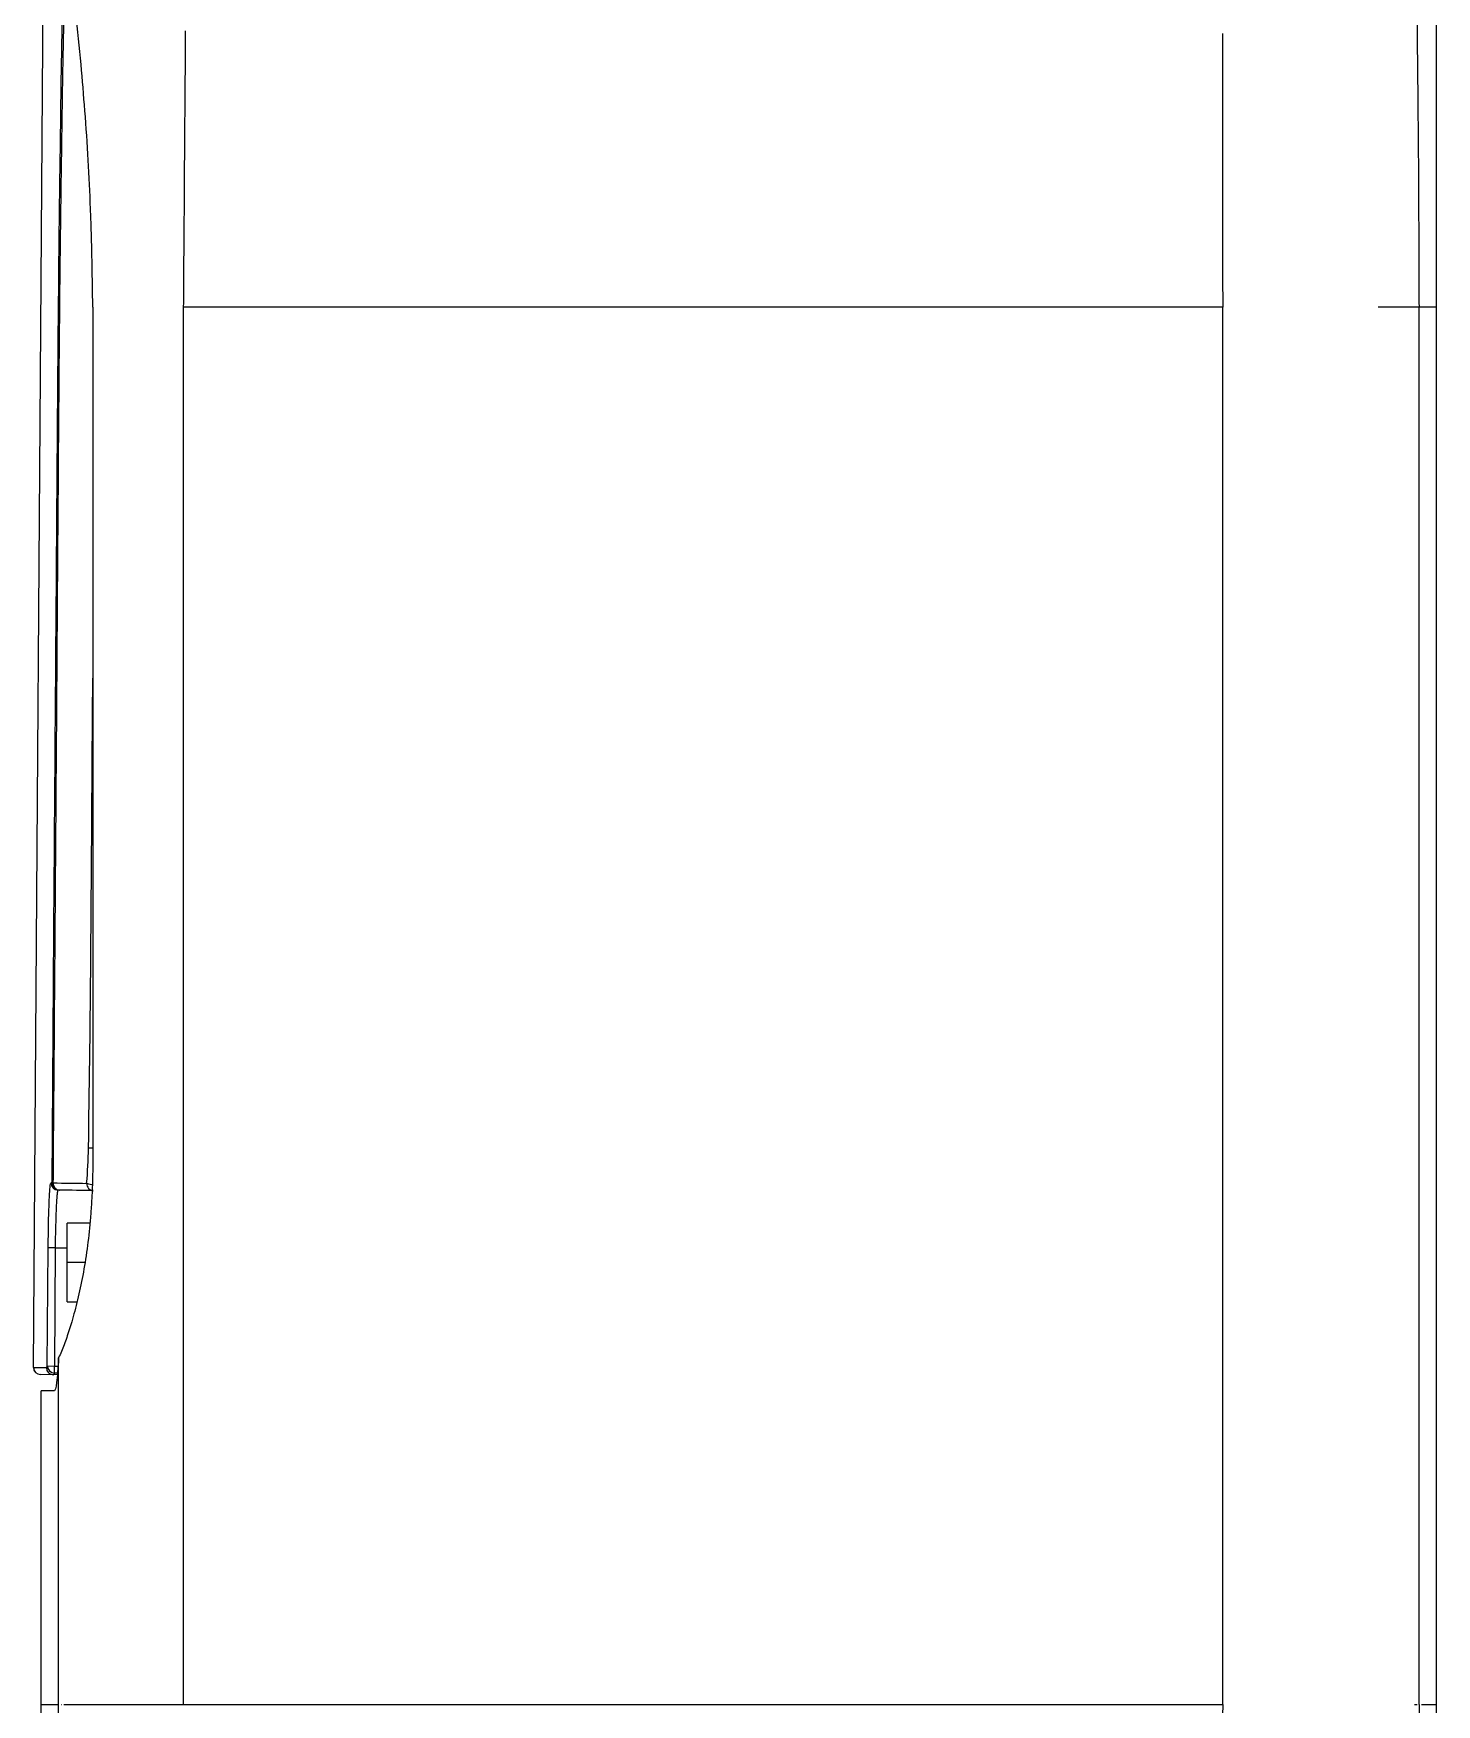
# Model space of a CAD drawing. Header units: millimetres. Extents: x -193 to 542, y 0 to 978.
# Drawn here: x -77.4 to 21, y 493.1 to 610.3 of the extents above; entities that cross this region are included whole.
import ezdxf

# ---------------------------------------------------------------- set-up
doc = ezdxf.new("R2010")
doc.units = ezdxf.units.MM

msp = doc.modelspace()

# ---------------------------------------------------------------- linework, layer by layer
at = {"color": 7, "linetype": 'Continuous', "lineweight": 25}
for p, q in [((-77.36, 516.74), (-76.34, 659.52)), ((21, 491.91), (21, 632.1)), ((-73.2, 591.1), (-73.2, 531.1)), ((6.01, 591.1), (-66.83, 591.1)), ((-66.83, 493.1), (-66.83, 591.1)), ((6.01, 493.1), (6.01, 591.1)), ((19.77, 493.1), (19.77, 591.1)), ((21, 591.1), (19.77, 591.1)), ((-76.13, 529.68), (-76.05, 529.68)), ((-76.13, 529.68), (-76.13, 529.68)), ((-76.05, 529.68), (-76.13, 529.68)), ((-76.05, 529.68), (-76.05, 529.68)), ((-75.56, 529.18), (-75.64, 529.18)), ((-73.41, 526.85), (-75, 526.85)), ((-75, 521.35), (-75, 526.85)), ((-76.39, 516.85), (-76.33, 525.12)), ((-75.83, 525.12), (-75.89, 516.84)), ((-75.83, 525.12), (-75, 525.12)), ((-73.78, 524.1), (-75, 524.1)), ((-75, 521.35), (-74.34, 521.35)), ((-76.39, 516.85), (-75.89, 516.84)), ((-75.89, 516.84), (-75.64, 516.84)), ((-75.6, 493.1), (-75.6, 517.42)), ((-77.36, 516.74), (-76.45, 516.73)), ((-76.45, 516.72), (-77.36, 516.74)), ((-77.36, 516.74), (-77.36, 516.74)), ((-77.36, 516.74), (-77.36, 516.74)), ((-75.68, 516.22), (-76.87, 516.24)), ((-76.45, 516.73), (-76.45, 516.72)), ((-75.67, 516.34), (-75.89, 516.35)), ((-76.83, 493.1), (-76.83, 515.1)), ((-75.89, 515.1), (-76.83, 515.1)), ((-77.36, 419.14), (-76.83, 493.1)), ((-76.83, 493.1), (-75.6, 493.1)), ((-66.83, 493.1), (6.01, 493.1)), ((19.45, 493.1), (19.63, 493.1)), ((19.77, 493.1), (19.77, 491.67)), ((19.94, 493.1), (21, 493.1))]:
    msp.add_line(p, q, dxfattribs=at)
at = {"color": 7, "linetype": 'Continuous', "lineweight": 25, "flags": 128}
for points in [[(-73.2, 532.12), (-73.25, 532.12), (-73.32, 532.12), (-73.37, 532.12), (-73.42, 532.12), (-73.47, 532.13), (-73.5, 532.13)], [(-75.83, 525.12), (-75.93, 525.12), (-76.02, 525.12), (-76.1, 525.12), (-76.18, 525.12), (-76.24, 525.12), (-76.28, 525.12), (-76.31, 525.12), (-76.33, 525.12)]]:
    msp.add_lwpolyline(points, dxfattribs=at)
at = {"color": 7, "linetype": 'Continuous', "lineweight": 25}
for centre, radius, start, end in [((-75.63, 529.68), 0.5, 179.9815, 268.9829), ((-75.55, 529.68), 0.5, 179.9815, 268.9829), ((-75.51, 529.66), 0.485, 177.6867, 267.0748), ((-73.1, 531.09), 1.53, 250.0984, 267.6222), ((-73.14, 529.62), 0.485, 176.937, 267.0076), ((-75.88, 516.85), 0.5, 180.0902, 268.9166), ((-66.54, 516.59), 9.36, 178.4812, 181.5188), ((-76.86, 516.74), 0.5, 179.9815, 268.9829), ((-76.86, 516.74), 0.5, 179.5907, 269), ((-75.95, 516.72), 0.5, 179.9815, 268.9829)]:
    msp.add_arc(centre, radius, start, end, dxfattribs=at)
for points, knots in [([(19.25, 627.82), (19.26, 627.64), (19.27, 627.29), (19.29, 626.76), (19.31, 626.24), (19.32, 625.71), (19.34, 625.19), (19.35, 624.67), (19.38, 623.67), (19.42, 622.16), (19.49, 619.39), (19.56, 615.72), (19.63, 611.07), (19.68, 606.15), (19.72, 601.96), (19.74, 598.53), (19.75, 596.13), (19.76, 593.65), (19.76, 592.02), (19.77, 591.1)], [0, 0, 0, 0, 0.018128, 0.036005, 0.053635, 0.071021, 0.088165, 0.10507, 0.121741, 0.183655, 0.245759, 0.369773, 0.495988, 0.620352, 0.752232, 0.814892, 0.878521, 0.931472, 1, 1, 1, 1]), ([(-76.05, 529.68), (-76, 537.18), (-75.95, 544.68), (-75.84, 559.69), (-75.78, 567.19), (-75.72, 576.56), (-75.7, 578.44), (-75.68, 582.19), (-75.66, 584.06), (-75.62, 589.68), (-75.58, 593.42), (-75.52, 599), (-75.49, 600.87), (-75.44, 604.58), (-75.42, 606.41), (-75.33, 611.87), (-75.26, 615.43), (-75.18, 618.92)], [0, 0, 0, 0, 0.25, 0.25, 0.5, 0.5, 0.5625, 0.5625, 0.625, 0.625, 0.75, 0.75, 0.8125, 0.8125, 0.875, 0.875, 1, 1, 1, 1]), ([(-75.09, 618.3), (-75.1, 618.03), (-75.11, 617.49), (-75.13, 616.7), (-75.15, 615.92), (-75.16, 615.17), (-75.18, 614.44), (-75.2, 613.74), (-75.21, 613.06), (-75.22, 612.41), (-75.24, 611.78), (-75.25, 611.18), (-75.26, 610.6), (-75.27, 610.05), (-75.28, 609.53), (-75.29, 609.03), (-75.3, 608.56), (-75.31, 608.11), (-75.34, 606.12), (-75.4, 602.33), (-75.46, 597.93), (-75.5, 594.58), (-75.53, 592.28), (-75.55, 589.33), (-75.58, 586.29), (-75.6, 583.43), (-75.62, 581.16), (-75.63, 578.9), (-75.65, 576.63), (-75.68, 573.05), (-75.71, 567.87), (-75.76, 560.82), (-75.82, 552.95), (-75.88, 544.33), (-75.94, 536.48), (-75.98, 531.53), (-75.99, 529.68)], [0, 0, 0, 0, 0.009892, 0.019474, 0.028745, 0.037702, 0.046342, 0.054666, 0.062671, 0.070357, 0.077724, 0.084773, 0.091506, 0.097923, 0.104025, 0.109813, 0.115288, 0.12045, 0.1253, 0.18426, 0.250732, 0.274572, 0.297143, 0.328326, 0.37382, 0.399087, 0.424407, 0.449743, 0.475078, 0.500411, 0.570007, 0.648805, 0.736809, 0.834024, 0.937968, 1, 1, 1, 1]), ([(-73.2, 591.1), (-73.21, 591.75), (-73.23, 593), (-73.26, 594.79), (-73.3, 596.44), (-73.38, 598.63), (-73.51, 601.42), (-73.74, 604.79), (-74.03, 608.23), (-74.34, 611.41), (-74.71, 614.9), (-74.96, 617.18), (-75.11, 618.57)], [0, 0, 0, 0, 0.070667, 0.135911, 0.195734, 0.250138, 0.373853, 0.500029, 0.618198, 0.749957, 0.847133, 1, 1, 1, 1]), ([(-66.83, 591.1), (-66.82, 592.76), (-66.81, 594.42), (-66.78, 597.76), (-66.77, 599.44), (-66.74, 604.36), (-66.71, 607.5), (-66.69, 610.47)], [0, 0, 0, 0, 0.25, 0.25, 0.5, 0.5, 1, 1, 1, 1]), ([(6, 610.29), (6, 608.83), (6, 607.31), (6, 604.2), (6, 602.6), (6, 599.35), (6, 597.71), (6, 594.41), (6, 592.75), (6.01, 591.1)], [0, 0, 0, 0, 0.25, 0.25, 0.5, 0.5, 0.75, 0.75, 1, 1, 1, 1]), ([(-73.5, 532.13), (-73.44, 536.24), (-73.33, 544.46), (-73.27, 555.44), (-73.22, 562.31), (-73.2, 565.07)], [0, 0, 0, 0, 0.374259, 0.748685, 1, 1, 1, 1]), ([(-73.2, 531.1), (-73.2, 530.97), (-73.2, 530.72), (-73.21, 530.35), (-73.22, 529.97), (-73.23, 529.59), (-73.24, 529.22), (-73.26, 528.85), (-73.28, 528.48), (-73.3, 528.11), (-73.33, 527.74), (-73.35, 527.37), (-73.43, 526.46), (-73.59, 525.03), (-73.89, 523.18), (-74.26, 521.46), (-74.59, 520.22), (-74.85, 519.37), (-75.03, 518.83), (-75.22, 518.33), (-75.4, 517.85), (-75.53, 517.56), (-75.6, 517.42)], [0, 0, 0, 0, 0.022741, 0.04543, 0.068082, 0.090709, 0.113328, 0.135951, 0.158593, 0.181267, 0.203988, 0.22677, 0.249626, 0.374214, 0.499608, 0.624261, 0.749734, 0.799751, 0.849662, 0.89959, 0.949662, 1, 1, 1, 1]), ([(-76.33, 525.12), (-76.32, 525.66), (-76.31, 526.24), (-76.3, 527.08), (-76.29, 527.36), (-76.27, 527.88), (-76.27, 528.13), (-76.25, 528.57), (-76.24, 528.77), (-76.22, 529.11), (-76.21, 529.25), (-76.17, 529.59), (-76.15, 529.68), (-76.13, 529.68)], [0, 0, 0, 0, 0.25, 0.25, 0.375, 0.375, 0.5, 0.5, 0.625, 0.625, 0.75, 0.75, 1, 1, 1, 1]), ([(-75.64, 529.18), (-75.65, 529.18), (-75.65, 529.18), (-75.66, 529.16), (-75.67, 529.14), (-75.67, 529.1), (-75.68, 529.06), (-75.69, 529.01), (-75.7, 528.94), (-75.71, 528.8), (-75.74, 528.52), (-75.76, 528.09), (-75.78, 527.68), (-75.79, 527.34), (-75.8, 526.98), (-75.81, 526.61), (-75.82, 526.24), (-75.83, 525.86), (-75.83, 525.49), (-75.83, 525.24), (-75.83, 525.12)], [0, 0, 0, 0, 0.031326, 0.062654, 0.093983, 0.125313, 0.156645, 0.187978, 0.219313, 0.250649, 0.374584, 0.499998, 0.567405, 0.63341, 0.698013, 0.761214, 0.823013, 0.88341, 0.942406, 1, 1, 1, 1]), ([(-75.6, 517.42), (-75.64, 516.68), (-75.69, 516.08), (-75.79, 515.3), (-75.84, 515.1), (-75.89, 515.1)], [0, 0, 0, 0, 0.5, 0.5, 1, 1, 1, 1]), ([(-76.11, 423.07), (-76.1, 423.74), (-76.08, 426.57), (-76.05, 431.23), (-76.01, 436.71), (-75.98, 440.95), (-75.96, 444.09), (-75.95, 445.96), (-75.94, 447.13), (-75.93, 447.76), (-75.93, 448.3), (-75.93, 448.75), (-75.91, 451.4), (-75.87, 456.28), (-75.82, 463.42), (-75.77, 470.56), (-75.71, 478.17), (-75.66, 485.68), (-75.62, 490.81), (-75.6, 493.1)], [0, 0, 0, 0, 0.028899, 0.121233, 0.199525, 0.263774, 0.302745, 0.333817, 0.344034, 0.352987, 0.360677, 0.367102, 0.372264, 0.474224, 0.576195, 0.678178, 0.780015, 0.901919, 1, 1, 1, 1]), ([(-75.22, 493.1), (-74.67, 493.1), (-73.52, 493.1), (-71.52, 493.1), (-69.34, 493.1), (-67.67, 493.1), (-66.83, 493.1)], [0, 0, 0, 0, 0.260807, 0.548451, 0.774275, 1, 1, 1, 1]), ([(6.01, 493.1), (5.99, 491.73), (5.96, 489.01), (6.16, 484.93), (7.02, 481.31), (8, 479.21), (8.42, 478.32)], [0, 0, 0, 0, 0.271163, 0.539647, 0.807213, 1, 1, 1, 1])]:
    msp.add_open_spline(points, degree=3, knots=knots, dxfattribs=at)
for points in [[(18.12, 591.1), (17.73, 591.1), (17.32, 591.1), (16.9, 591.1)], [(18.75, 591.1), (18.55, 591.1), (18.34, 591.1), (18.12, 591.1)], [(19.58, 591.1), (19.32, 591.1), (19.05, 591.1), (18.75, 591.1)], [(19.77, 591.1), (19.71, 591.1), (19.64, 591.1), (19.58, 591.1)], [(-73.63, 529.65), (-73.56, 530.47), (-73.51, 531.29), (-73.5, 532.13)], [(-76.05, 529.68), (-76.05, 529.68), (-76.03, 529.68), (-75.99, 529.68)], [(-75.99, 529.68), (-75.21, 529.67), (-74.42, 529.66), (-73.63, 529.65)], [(-73.17, 529.14), (-73.96, 529.15), (-74.75, 529.17), (-75.53, 529.18)], [(-76.45, 516.73), (-76.43, 516.72), (-76.41, 516.76), (-76.39, 516.85)], [(-75.89, 516.35), (-75.92, 516.26), (-75.94, 516.22), (-75.96, 516.22)], [(-75.42, 493.1), (-75.41, 493.1), (-75.41, 493.1), (-75.4, 493.1)], [(19.63, 493.1), (19.63, 493.1), (19.63, 493.1), (19.63, 493.1)]]:
    msp.add_open_spline(points, degree=3, dxfattribs=at)

doc.saveas('drawing.dxf')
